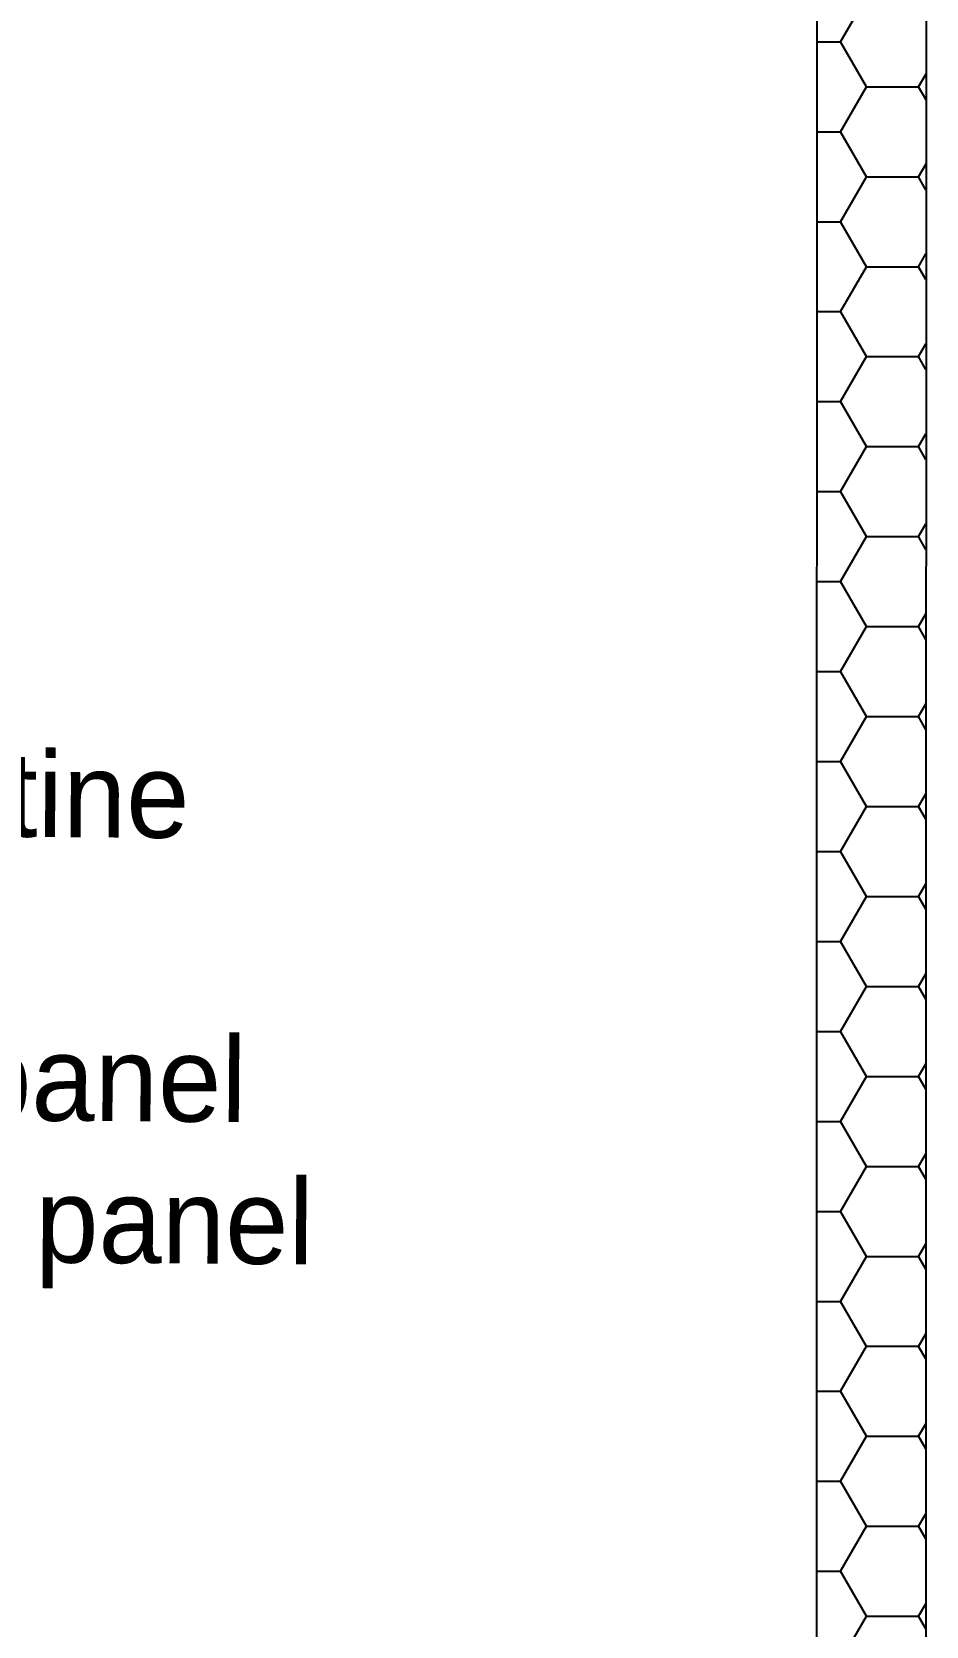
# Model space of a CAD drawing. Header units: millimetres. Extents: x 17474 to 44983, y -1049 to 14585.
# Drawn here: x 22303.4 to 22385.3, y -98.6 to 47.6 of the extents above; entities that cross this region are included whole.
import ezdxf

# ---------------------------------------------------------------- set-up
doc = ezdxf.new("R2010")
doc.units = ezdxf.units.MM
doc.layers.add('10 CM  SOĞUK ODA PANEL-PASLANMAZ KAPLAMA', color=253, linetype='Continuous')
doc.layers.add('TXT-YOO', color=7, linetype='Continuous')
doc.styles.add('MEKAN', font='stylu.ttf', dxfattribs={"height": 13})

msp = doc.modelspace()

# ---------------------------------------------------------------- hatches: boundary and pattern name
at = {"layer": '10 CM  SOĞUK ODA PANEL-PASLANMAZ KAPLAMA'}
h = msp.add_hatch(dxfattribs=at)
h.set_pattern_fill('HONEY', color=256, scale=1.5)
h.set_pattern_definition([(0, (14686.0486, 2108.8903), (7.14375, 4.124446), [4.7625, -9.525]), (120, (14686.0486, 2108.8903), (-7.14375, 4.124446), [4.7625, -9.525]), (60, (14686.0486, 2108.8903), (2e-08, 8.248892), [-9.525, 4.7625])])
h.paths.add_polyline_path([(22385.28, -192.38), (22375.28, -192.38), (22375.36, 62.25), (22385.33, 62.25)])

# ---------------------------------------------------------------- linework, layer by layer
msp.add_lwpolyline([(22385.28, -192.38), (22375.28, -192.38), (22375.36, 62.25), (22385.33, 62.25), (22385.28, -192.38)], dxfattribs=at)

# ---------------------------------------------------------------- texts
at = {"layer": 'TXT-YOO', "insert": (22158.71, 47.54), "char_height": 7.8, "width": 199.4252, "attachment_point": 1, "rotation": 359.6197, "style": 'MEKAN'}
msp.add_mtext('\\pi92.51789;G4\\P\\pi69.93444;ÇÖP ODASI\\P\\pi64.70113;Alan : 7.2 m2\\P\\pi52.45867;H.mevcut: 403 cm   \\P\\pi50.45728;Döşeme : Flowfrash\\P\\pi23.93385;Duvar: 10 cm iç tarafta satine \\P\\pi75.29051;paslanmaz\\P\\pi24.68473;koridor yuzeyleri hadveli panel  \\P\\pi24.53056;Tavan :Satıne paslanmaz panel\\P\\pi77.02924;h:300cm \\P\\pi42.10428;{\\H1.2821x;\\C16;\\c128;Ortam ısısı:+12C}\\P\\pi99.71262;\\P\\pi93.90545;   ', dxfattribs=at)

doc.saveas('drawing.dxf')
